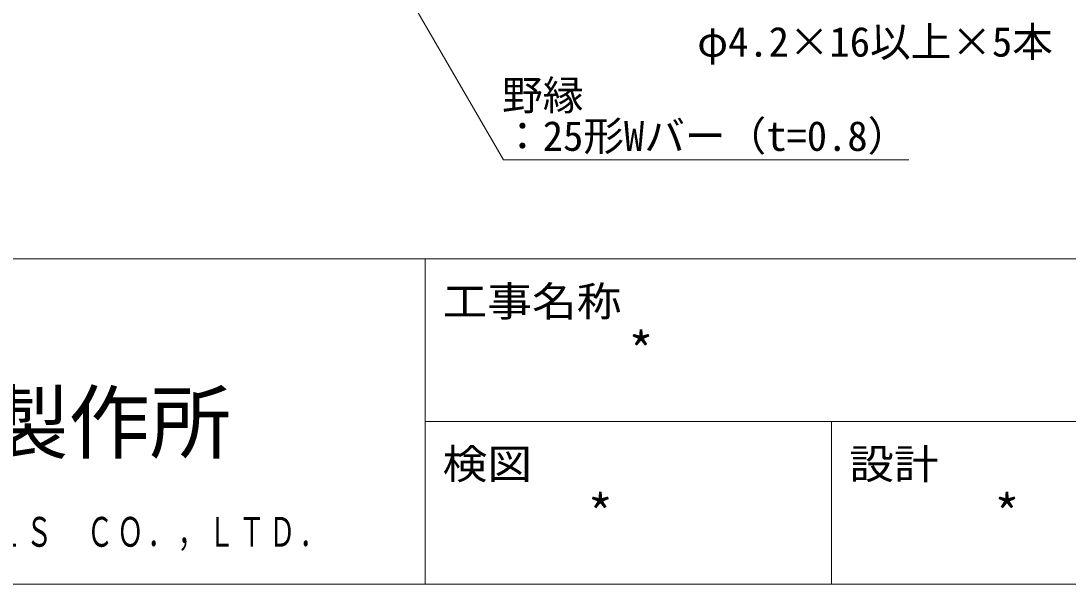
# Model space of a CAD drawing. Units: millimetres on the paper, enlarged 30 times, with parts at other scales. Extents: x -5796 to 5910, y -4184 to 4114.
# Drawn here: x 438 to 1984, y -4136 to -3305 of the extents above; entities that cross this region are included whole.
import ezdxf
from ezdxf.enums import TextEntityAlignment as Align

# ---------------------------------------------------------------- set-up
doc = ezdxf.new("R2010")
doc.units = ezdxf.units.MM
doc.header["$LTSCALE"] = 30
for name, color, linetype, lineweight in [('1-6_文字', 7, 'Continuous', 18), ('F-2', 3, 'Continuous', 18), ('F-6_文字', 7, 'Continuous', 18)]:
    doc.layers.add(name, color=color, linetype=linetype, lineweight=lineweight)
doc.styles.add('ＭＳ ゴシック', font='')
doc.styles.get('ＭＳ ゴシック').set_extended_font_data('MS Gothic')

msp = doc.modelspace()

# ---------------------------------------------------------------- linework, layer by layer
at = {"layer": '1-6_文字'}
for q in [(960.66, -3181.42), (1748.47, -3510)]:
    msp.add_line((1150.36, -3510), q, dxfattribs=at)
at = {"layer": 'F-2'}
for p, q in [((-5790.28, -3656.14), (5909.72, -3656.14)), ((1034.72, -3656.14), (1034.72, -4136.14)), ((-5790.28, -4136.14), (5909.72, -4136.14))]:
    msp.add_line(p, q, dxfattribs=at)
at = {"layer": 'F-2', "color": 7}
for p, q in [((1034.72, -3896.14), (5909.72, -3896.14)), ((1634.72, -3896.14), (1634.72, -4136.14))]:
    msp.add_line(p, q, dxfattribs=at)

# ---------------------------------------------------------------- texts
at = {"layer": '1-6_文字', "color": 4, "style": 'ＭＳ ゴシック'}
for s, p in [(' \u3000\u3000φ4.2×16以上×5本 ', (1286.53, -3371.01)), ('野縁', (1148.47, -3450)), ('：25形Wバー（t=0.8）', (1148.47, -3510))]:
    msp.add_text(s, height=43.99, dxfattribs=at).set_placement(p, align=Align.BOTTOM_LEFT)
at = {"layer": 'F-6_文字', "color": 4, "style": 'ＭＳ ゴシック', "width": 1.1}
for s, p in [('工事名称', (1060.61, -3754.16)), ('検図', (1060.61, -3994.16)), ('設計', (1660.61, -3994.16))]:
    msp.add_text(s, height=43.99, dxfattribs=at).set_placement(p, align=Align.BOTTOM_LEFT)
at = {"layer": 'F-6_文字', "color": 4, "style": 'ＭＳ ゴシック'}
for p in [(1334.72, -3836.14), (1274.72, -4076.14), (1874.72, -4076.14)]:
    msp.add_text('*', height=54.99, dxfattribs=at).set_placement(p, align=Align.BOTTOM_LEFT)
at = {"layer": 'F-6_文字', "style": 'ＭＳ ゴシック'}
msp.add_text('桐井製作所', height=87.98, dxfattribs=at).set_placement((148.6, -3967.94), align=Align.BOTTOM_LEFT)
at = {"layer": 'F-6_文字', "color": 4, "insert": (-765.28, -4087.48), "char_height": 43.99, "attachment_point": 7, "style": 'ＭＳ ゴシック'}
msp.add_mtext('\\T1.15;\\W0.65;ＫＩＲＩＩ\u3000ＣＯＮＳＴＲＵＣＴＩＯＮ\u3000ＭＡＴＥＲＩＡＬＳ\u3000ＣＯ．，ＬＴＤ．', dxfattribs=at)

doc.saveas('drawing.dxf')
